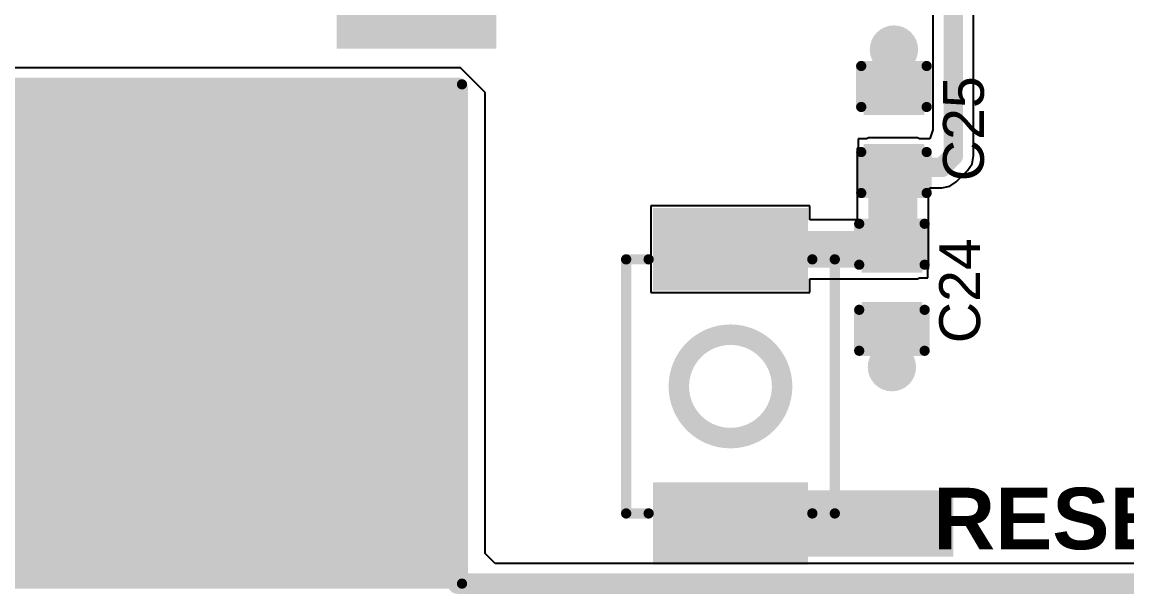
# Model space of a CAD drawing. Header units: inches. Extents: x -3 to 103, y 0 to 40.
# Drawn here: x 53.31 to 67.02, y -0.12 to 6.97 of the extents above; entities that cross this region are included whole.
import ezdxf

# ---------------------------------------------------------------- set-up
doc = ezdxf.new("R2010")
doc.units = ezdxf.units.IN
for name, color, linetype in [('Board Outline', 216, 'Continuous'), ('Bottom Layer', 5, 'Continuous'), ('Bottom Solder', 6, 'Continuous'), ('Keep-Out Layer', 6, 'Continuous'), ('Top Layer', 1, 'Continuous'), ('Top Overlay', 2, 'Continuous'), ('Top Paste', 8, 'Continuous'), ('Top Solder', 216, 'Continuous'), ('Via Holes', 16, 'Continuous')]:
    doc.layers.add(name, color=color, linetype=linetype)
doc.styles.add('Arial', font='', dxfattribs={"height": 0.2})
doc.styles.add('Arial_Bold', font='', dxfattribs={"height": 0.2})
doc.styles.get('Arial').set_extended_font_data('Arial')
doc.styles.get('Arial_Bold').set_extended_font_data('Arial', bold=True)

# ---------------------------------------------------------------- blocks, each defined once
blk = doc.blocks.new('38_SMD_M______19')
at = {"layer": 'Keep-Out Layer'}
blk.add_hatch(color=6, dxfattribs=at).paths.add_polyline_path([(-9.042, 10.287), (9.042, 10.287), (9.042, 16.383), (-9.042, 16.383)])
at = {"layer": 'Top Overlay'}
for points in [[(-7.899, 15.215), (-5.436, 15.215), (-5.436, 15.748), (-7.899, 15.748)], [(-7.899, 11.582), (-7.188, 11.582), (-7.188, 15.748), (-7.899, 15.748)], [(-5.436, 15.748), (-6.147, 15.748), (-6.147, 11.582), (-5.436, 11.582)], [(-5.512, 15.215), (-2.972, 15.215), (-2.972, 15.748), (-5.512, 15.748)], [(-9.521, 9.362), (-7.541, 9.362), (-7.541, 9.802), (-9.521, 9.802)]]:
    blk.add_hatch(color=2, dxfattribs=at).paths.add_polyline_path(points)
at = {"layer": 'Top Overlay', "const_width": 0.127}
for points in [[(-9.096, 16.434), (-9.096, 10.244)], [(9.091, 16.434), (-9.096, 16.434)], [(9.086, 10.244), (-9.096, 10.244)]]:
    blk.add_lwpolyline(points, dxfattribs=at)
at = {"layer": 'Top Overlay', "const_width": 0.0635}
for points in [[(-9.127, 16.434, 1), (-9.064, 16.434, 1)], [(-9.127, 16.434, 1), (-9.064, 16.434, 1)], [(-9.127, 10.244, 1), (-9.064, 10.244, 1)], [(-9.127, 10.244, 1), (-9.064, 10.244, 1)]]:
    blk.add_lwpolyline(points, format="xyb", close=True, dxfattribs=at)
blk = doc.blocks.new('B3U_1000P_26')
at = {"layer": 'Top Layer'}
for points in [[(-2.11, 0.86), (-1.29, 0.86), (-1.29, -0.86), (-2.11, -0.86)], [(1.29, 0.86), (2.11, 0.86), (2.11, -0.86), (1.29, -0.86)]]:
    blk.add_hatch(color=1, dxfattribs=at).paths.add_polyline_path(points)
at = {"layer": 'Top Paste'}
for points in [[(-2.11, 0.86), (-1.29, 0.86), (-1.29, -0.86), (-2.11, -0.86)], [(1.29, 0.86), (2.11, 0.86), (2.11, -0.86), (1.29, -0.86)]]:
    blk.add_hatch(color=8, dxfattribs=at).paths.add_polyline_path(points)
at = {"layer": 'Top Solder'}
for points in [[(-2.212, 0.962), (-1.188, 0.962), (-1.188, -0.962), (-2.212, -0.962)], [(1.188, 0.962), (2.212, 0.962), (2.212, -0.962), (1.188, -0.962)]]:
    blk.add_hatch(color=216, dxfattribs=at).paths.add_polyline_path(points)
at = {"layer": 'Top Overlay', "const_width": 0.127}
for points in [[(-1.575, 1.295), (1.575, 1.295)], [(-1.575, 1.295), (-1.575, 1.016)], [(1.575, 1.295), (1.575, 1.016)], [(-1.575, -1.016), (-1.575, -1.295)], [(1.575, -1.016), (1.575, -1.295)], [(-1.575, -1.295), (1.575, -1.295)]]:
    blk.add_lwpolyline(points, dxfattribs=at)
at = {"layer": 'Top Overlay'}
for points, const_width in [([(-1.607, 1.295, 1), (-1.543, 1.295, 1)], 0.0635), ([(-1.607, 1.295, 1), (-1.543, 1.295, 1)], 0.0635), ([(1.543, 1.295, 1), (1.607, 1.295, 1)], 0.0635), ([(1.543, 1.295, 1), (1.607, 1.295, 1)], 0.0635), ([(-1.607, 1.016, 1), (-1.543, 1.016, 1)], 0.0635), ([(1.543, 1.016, 1), (1.607, 1.016, 1)], 0.0635), ([(0.641, 0, 1), (-0.641, 0, 1)], 0.254), ([(-0.705, 0, 1), (-0.578, 0, 1)], 0.127), ([(0.578, 0, 1), (0.705, 0, 1)], 0.127), ([(-1.607, -1.016, 1), (-1.543, -1.016, 1)], 0.0635), ([(1.543, -1.016, 1), (1.607, -1.016, 1)], 0.0635), ([(-1.607, -1.295, 1), (-1.543, -1.295, 1)], 0.0635), ([(-1.607, -1.295, 1), (-1.543, -1.295, 1)], 0.0635), ([(1.543, -1.295, 1), (1.607, -1.295, 1)], 0.0635), ([(1.543, -1.295, 1), (1.607, -1.295, 1)], 0.0635)]:
    blk.add_lwpolyline(points, format="xyb", close=True, dxfattribs=dict(at, const_width=const_width))
blk = doc.blocks.new('____0402_110')
at = {"layer": 'Top Layer'}
for points in [[(-0.699, -0.318), (-0.699, 0.317), (-0.241, 0.317), (-0.241, -0.318)], [(0.241, -0.318), (0.241, 0.317), (0.699, 0.317), (0.699, -0.318)]]:
    blk.add_hatch(color=1, dxfattribs=at).paths.add_polyline_path(points)
at = {"layer": 'Top Paste'}
for points in [[(-0.699, -0.318), (-0.699, 0.317), (-0.241, 0.317), (-0.241, -0.318)], [(0.241, -0.318), (0.241, 0.317), (0.699, 0.317), (0.699, -0.318)]]:
    blk.add_hatch(color=8, dxfattribs=at).paths.add_polyline_path(points)
at = {"layer": 'Top Solder'}
for points in [[(-0.758, -0.377), (-0.758, 0.377), (-0.181, 0.377), (-0.181, -0.377)], [(0.181, -0.377), (0.181, 0.377), (0.758, 0.377), (0.758, -0.377)]]:
    blk.add_hatch(color=216, dxfattribs=at).paths.add_polyline_path(points)
at = {"layer": 'Top Overlay', "const_width": 0.127}
for points in [[(-0.787, -0.406), (-0.787, 0.406)], [(-0.279, 0.406), (-0.787, 0.406)], [(0.787, 0.406), (0.279, 0.406)], [(0.787, -0.406), (0.787, 0.406)], [(-0.279, -0.406), (-0.787, -0.406)], [(0.787, -0.406), (0.279, -0.406)]]:
    blk.add_lwpolyline(points, dxfattribs=at)
at = {"layer": 'Top Overlay', "const_width": 0.0635}
for points in [[(-0.819, 0.406, 1), (-0.756, 0.406, 1)], [(-0.819, 0.406, 1), (-0.756, 0.406, 1)], [(-0.311, 0.406, 1), (-0.248, 0.406, 1)], [(0.248, 0.406, 1), (0.311, 0.406, 1)], [(0.756, 0.406, 1), (0.819, 0.406, 1)], [(0.756, 0.406, 1), (0.819, 0.406, 1)], [(-0.819, -0.406, 1), (-0.756, -0.406, 1)], [(-0.819, -0.406, 1), (-0.756, -0.406, 1)], [(-0.311, -0.406, 1), (-0.248, -0.406, 1)], [(0.248, -0.406, 1), (0.311, -0.406, 1)], [(0.756, -0.406, 1), (0.819, -0.406, 1)], [(0.756, -0.406, 1), (0.819, -0.406, 1)]]:
    blk.add_lwpolyline(points, format="xyb", close=True, dxfattribs=at)
blk = doc.blocks.new('____0402_111')
at = {"layer": 'Top Layer'}
for points in [[(-0.699, -0.318), (-0.699, 0.317), (-0.241, 0.317), (-0.241, -0.318)], [(0.241, -0.318), (0.241, 0.317), (0.699, 0.317), (0.699, -0.318)]]:
    blk.add_hatch(color=1, dxfattribs=at).paths.add_polyline_path(points)
at = {"layer": 'Top Paste'}
for points in [[(-0.699, -0.318), (-0.699, 0.317), (-0.241, 0.317), (-0.241, -0.318)], [(0.241, -0.318), (0.241, 0.317), (0.699, 0.317), (0.699, -0.318)]]:
    blk.add_hatch(color=8, dxfattribs=at).paths.add_polyline_path(points)
at = {"layer": 'Top Solder'}
for points in [[(-0.758, -0.377), (-0.758, 0.377), (-0.181, 0.377), (-0.181, -0.377)], [(0.181, -0.377), (0.181, 0.377), (0.758, 0.377), (0.758, -0.377)]]:
    blk.add_hatch(color=216, dxfattribs=at).paths.add_polyline_path(points)
at = {"layer": 'Top Overlay', "const_width": 0.127}
for points in [[(-0.279, 0.406), (-0.787, 0.406)], [(-0.787, -0.406), (-0.787, 0.406)], [(0.787, 0.406), (0.279, 0.406)], [(0.787, -0.406), (0.787, 0.406)], [(-0.279, -0.406), (-0.787, -0.406)], [(0.787, -0.406), (0.279, -0.406)]]:
    blk.add_lwpolyline(points, dxfattribs=at)
at = {"layer": 'Top Overlay', "const_width": 0.0635}
for points in [[(-0.819, 0.406, 1), (-0.756, 0.406, 1)], [(-0.819, 0.406, 1), (-0.756, 0.406, 1)], [(-0.311, 0.406, 1), (-0.248, 0.406, 1)], [(0.248, 0.406, 1), (0.311, 0.406, 1)], [(0.756, 0.406, 1), (0.819, 0.406, 1)], [(0.756, 0.406, 1), (0.819, 0.406, 1)], [(-0.819, -0.406, 1), (-0.756, -0.406, 1)], [(-0.819, -0.406, 1), (-0.756, -0.406, 1)], [(-0.311, -0.406, 1), (-0.248, -0.406, 1)], [(0.248, -0.406, 1), (0.311, -0.406, 1)], [(0.756, -0.406, 1), (0.819, -0.406, 1)], [(0.756, -0.406, 1), (0.819, -0.406, 1)]]:
    blk.add_lwpolyline(points, format="xyb", close=True, dxfattribs=at)

msp = doc.modelspace()

# ---------------------------------------------------------------- hatches: boundary and pattern name
at = {"layer": 'Bottom Layer'}
h = msp.add_hatch(color=5, dxfattribs=at)
edge = h.paths.add_edge_path()
edge.add_arc((64.131, 6.627), 0.3, 0, 360)
h = msp.add_hatch(color=5, dxfattribs=at)
edge = h.paths.add_edge_path()
edge.add_arc((64.106, 2.69), 0.3, 0, 360)
h = msp.add_hatch(color=5, dxfattribs=at)
edge = h.paths.add_edge_path()
edge.add_arc((64.131, 0.751), 0.3, 0, 360)
at = {"layer": 'Bottom Solder'}
h = msp.add_hatch(color=6, dxfattribs=at)
edge = h.paths.add_edge_path()
edge.add_arc((64.131, 6.627), 0.3, 0, 360)
h = msp.add_hatch(color=6, dxfattribs=at)
edge = h.paths.add_edge_path()
edge.add_arc((64.106, 2.69), 0.3, 0, 360)
h = msp.add_hatch(color=6, dxfattribs=at)
edge = h.paths.add_edge_path()
edge.add_arc((64.131, 0.751), 0.3, 0, 360)
at = {"layer": 'Top Layer'}
h = msp.add_hatch(color=1, dxfattribs=at)
edge = h.paths.add_edge_path()
edge.add_arc((64.131, 6.627), 0.3, 0, 360)
for points in [[(63.814, 3.922), (64.423, 3.922), (64.423, 5.395), (63.814, 5.395)], [(62.102, 3.922), (64.423, 3.922), (64.423, 4.379), (62.102, 4.379)], [(64.867, 0.341), (61.242, 0.341), (61.242, 1.161), (64.867, 1.161)]]:
    msp.add_hatch(color=1, dxfattribs=at).paths.add_polyline_path(points)
h = msp.add_hatch(color=1, dxfattribs=at)
edge = h.paths.add_edge_path()
edge.add_arc((64.106, 2.69), 0.3, 0, 360)
h = msp.add_hatch(color=1, dxfattribs=at)
edge = h.paths.add_edge_path()
edge.add_arc((64.131, 0.751), 0.3, 0, 360)
at = {"layer": 'Via Holes'}
h = msp.add_hatch(color=7, dxfattribs=at)
edge = h.paths.add_edge_path()
edge.add_arc((64.131, 6.627), 0.15, 0, 360)
h = msp.add_hatch(color=7, dxfattribs=at)
edge = h.paths.add_edge_path()
edge.add_arc((64.106, 2.69), 0.15, 0, 360)
h = msp.add_hatch(color=7, dxfattribs=at)
edge = h.paths.add_edge_path()
edge.add_arc((64.131, 0.751), 0.15, 0, 360)

# ---------------------------------------------------------------- linework, layer by layer
at = {"layer": 'Board Outline', "const_width": 0.254}
for points in [[(40.583, 6.153), (58.716, 6.153)], [(58.716, 0.006), (58.716, 6.153)], [(58.716, 0.006), (98.73, 0.006)]]:
    msp.add_lwpolyline(points, dxfattribs=at)
at = {"layer": 'Board Outline', "const_width": 0.127}
for points in [[(58.653, 6.153, 1), (58.78, 6.153, 1)], [(58.653, 6.153, 1), (58.78, 6.153, 1)], [(58.653, 0.006, 1), (58.78, 0.006, 1)], [(58.653, 0.006, 1), (58.78, 0.006, 1)]]:
    msp.add_lwpolyline(points, format="xyb", close=True, dxfattribs=at)
at = {"layer": 'Bottom Layer'}
for p, q in [((58.751, 6.4), (40.583, 6.4)), ((59.055, 6.096), (58.751, 6.4)), ((59.055, 0.381), (59.055, 6.096)), ((59.182, 0.254), (59.055, 0.381)), ((98.738, 0.254), (59.182, 0.254))]:
    msp.add_line(p, q, dxfattribs=at)
at = {"layer": 'Top Layer'}
for p, q in [((64.615, 7.543), (64.615, 5.633)), ((65.12, 5.308), (65.12, 7.543)), ((58.751, 6.4), (49.951, 6.4)), ((59.055, 6.096), (58.751, 6.4)), ((59.055, 0.381), (59.055, 6.096)), ((64.615, 5.633), (64.576, 5.522)), ((63.789, 5.522), (63.687, 5.522)), ((63.687, 5.522), (63.687, 5.42)), ((63.814, 5.532), (63.789, 5.522)), ((64.423, 5.532), (63.814, 5.532)), ((64.449, 5.522), (64.423, 5.532)), ((64.576, 5.522), (64.449, 5.522)), ((63.687, 5.42), (63.676, 5.395)), ((63.676, 5.395), (63.676, 4.516)), ((65.101, 5.211), (65.12, 5.308)), ((64.905, 4.988), (65.046, 5.129)), ((65.046, 5.129), (65.101, 5.211)), ((64.823, 4.933), (64.905, 4.988)), ((64.561, 3.922), (64.561, 4.811)), ((64.561, 4.811), (64.576, 4.811)), ((64.576, 4.811), (64.576, 4.914)), ((64.576, 4.914), (64.726, 4.914)), ((64.726, 4.914), (64.823, 4.933)), ((63.089, 4.688), (61.115, 4.688)), ((61.115, 4.688), (61.115, 3.614)), ((63.089, 4.516), (63.089, 4.688)), ((63.676, 4.516), (63.089, 4.516)), ((64.55, 3.896), (64.561, 3.922)), ((64.55, 3.795), (64.55, 3.896)), ((63.089, 3.614), (63.089, 3.784)), ((63.089, 3.784), (64.423, 3.784)), ((64.423, 3.784), (64.449, 3.795)), ((64.449, 3.795), (64.55, 3.795)), ((61.115, 3.614), (63.089, 3.614)), ((59.182, 0.254), (59.055, 0.381)), ((98.738, 0.254), (59.182, 0.254))]:
    msp.add_line(p, q, dxfattribs=at)
at = {"layer": 'Top Layer', "const_width": 0.241}
for points in [[(64.867, 5.308), (64.867, 7.79)], [(64.131, 6.106), (64.131, 6.627)], [(64.726, 5.166), (64.867, 5.308)], [(64.131, 5.166), (64.726, 5.166)], [(64.106, 2.69), (64.106, 3.211)]]:
    msp.add_lwpolyline(points, dxfattribs=at)
at = {"layer": 'Top Layer', "const_width": 0.121}
for points in [[(64.071, 6.627, 1), (64.192, 6.627, 1)], [(64.071, 6.106, 1), (64.192, 6.106, 1)], [(64.807, 5.308, 1), (64.928, 5.308, 1)], [(64.807, 5.308, 1), (64.928, 5.308, 1)], [(64.071, 5.166, 1), (64.192, 5.166, 1)], [(64.666, 5.166, 1), (64.786, 5.166, 1)], [(64.666, 5.166, 1), (64.786, 5.166, 1)], [(64.046, 3.211, 1), (64.166, 3.211, 1)], [(64.046, 2.69, 1), (64.166, 2.69, 1)]]:
    msp.add_lwpolyline(points, format="xyb", close=True, dxfattribs=at)

# ---------------------------------------------------------------- block references
for name, p, rotation in [('38_SMD_M______19', (49.674, 16.44), 180), ('____0402_110', (64.131, 5.636), 270), ('B3U_1000P_26', (62.102, 2.451), 90), ('____0402_111', (64.106, 3.68), 270)]:
    msp.add_blockref(name, p, dxfattribs=dict(rotation=rotation))

# ---------------------------------------------------------------- texts
at = {"layer": 'Top Overlay'}
for s, height, rotation, style, p in [('C25', 0.508, 90, 'Arial', (65.248, 4.994)), ('C24', 0.508, 90, 'Arial', (65.201, 2.986)), ('RESET', 0.762, 360, 'Arial_Bold', (64.618, 0.432))]:
    msp.add_text(s, height=height, rotation=rotation, dxfattribs=dict(at, style=style)).set_placement(p)

doc.saveas('drawing.dxf')
